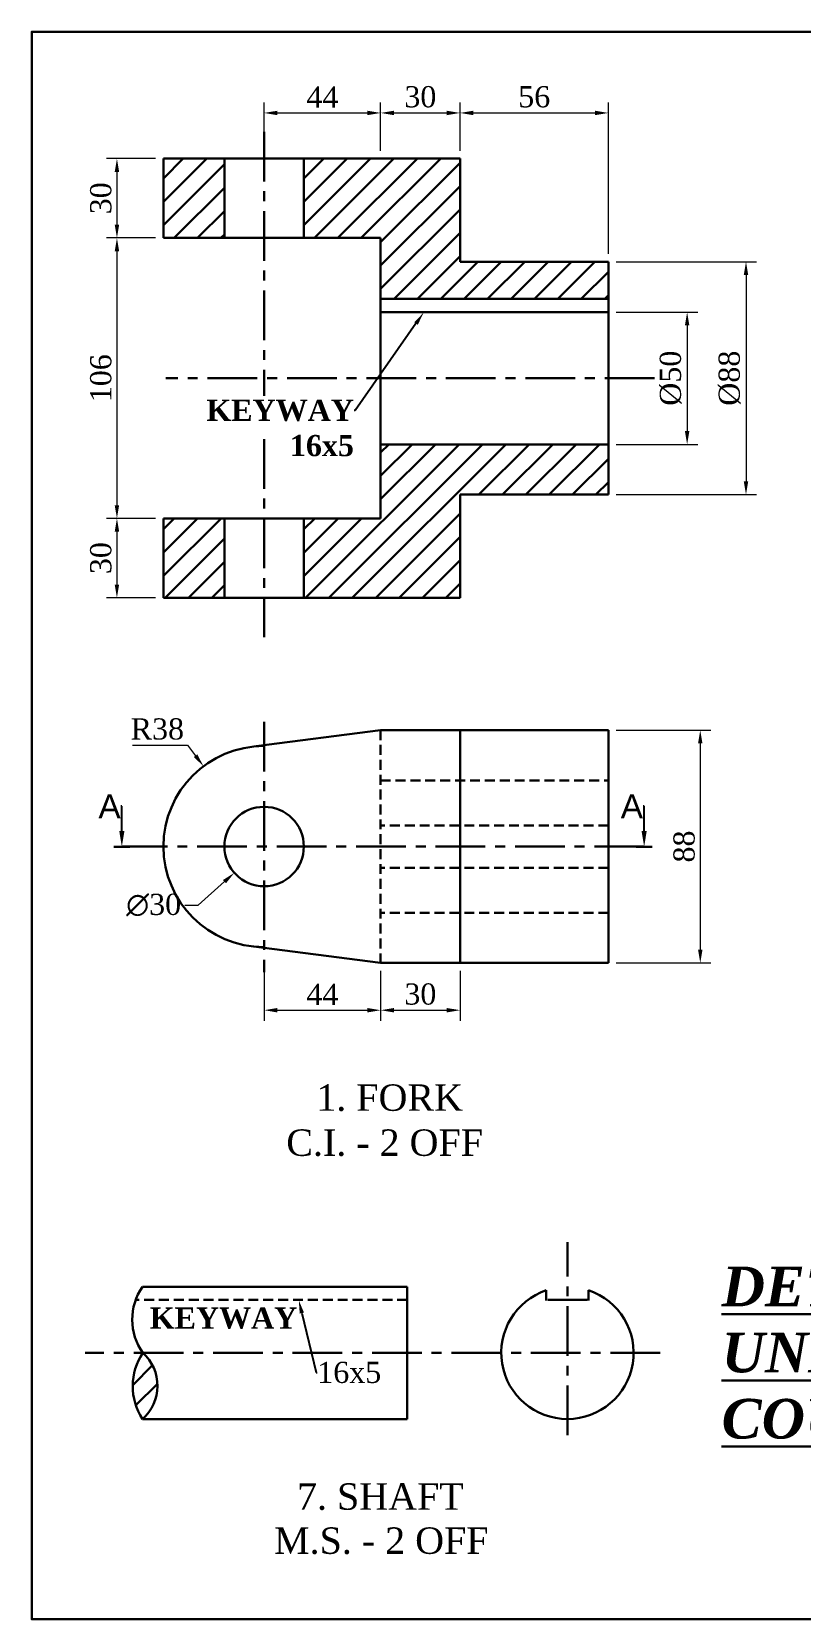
# Model space of a CAD drawing. Header units: inches. Extents: x 76 to 941, y -286 to 314.
# Drawn here: x 76 to 366, y -286 to 314 of the extents above; entities that cross this region are included whole.
import ezdxf
from ezdxf import colors
from ezdxf.entities.mleader import LeaderData, LeaderLine
from ezdxf.math import Vec2, Vec3

# ---------------------------------------------------------------- set-up
doc = ezdxf.new("R2010")
doc.units = ezdxf.units.IN
doc.header["$LTSCALE"] = 15
doc.header["$MEASUREMENT"] = 0
doc.linetypes.add('CENTER', pattern=[2, 1.25, -0.25, 0.25, -0.25])
doc.linetypes.add('HIDDEN', pattern=[0.375, 0.25, -0.125])
doc.layers.add('Layer1', color=7, linetype='HIDDEN')
doc.styles.add('KHAN STYLE', font='times.ttf')
doc.styles.get("Standard").update_dxf_attribs({"font": 'arial.ttf'})
doc.dimstyles.get("Standard").update_dxf_attribs({"dimtxt": 8, "dimasz": 5, "dimexe": 4, "dimexo": 3, "dimgap": 2, "dimtad": 1, "dimtoh": 1, "dimdec": 0, "dimzin": 0, "dimdsep": 46, "dimtxsty": 'KHAN STYLE', "dimcen": 0.1, "dimadec": 0, "dimazin": 0, "dimtfac": 1, "dimtdec": 0, "dimtofl": 0, "dimtmove": 2, "dimatfit": 3, "dimfxl": 1, "dimtfillclr": 1, "dimtolj": 1, "dimtzin": 0, "dimlwd": 15, "dimlwe": 15, "dimarcsym": 1})

# ---------------------------------------------------------------- blocks, each defined once
blk = doc.blocks.new('*D2')
at = {"layer": 'Defpoints', "color": 0, "linetype": 'Continuous', "lineweight": 30, "transparency": 16777216}
for p in [(125.4, 130.37), (107.83, 100.37), (125.4, 100.37)]:
    blk.add_point(p, dxfattribs=at)
at = {"layer": 'Layer1', "color": 0, "linetype": 'Continuous', "lineweight": 15, "transparency": 16777216}
for p, q in [((122.4, 130.37), (103.83, 130.37)), ((107.83, 125.37), (107.83, 105.37)), ((122.4, 100.37), (103.83, 100.37))]:
    blk.add_line(p, q, dxfattribs=at)
at = {"layer": 'Layer1', "color": 0, "linetype": 'Continuous', "lineweight": 30, "transparency": 16777216}
for points in [[(106.99, 125.37), (108.66, 125.37), (107.83, 130.37)], [(106.99, 105.37), (108.66, 105.37), (107.83, 100.37)]]:
    blk.add_solid(points, dxfattribs=at)
at = {"layer": 'Layer1', "color": 0, "linetype": 'Continuous', "lineweight": 30, "transparency": 16777216, "insert": (101.76, 115.37), "char_height": 8, "attachment_point": 5, "rotation": 90, "style": 'KHAN STYLE'}
blk.add_mtext('\\A1;30', dxfattribs=at)
blk = doc.blocks.new('*D3')
at = {"layer": 'Defpoints', "color": 0, "linetype": 'Continuous', "lineweight": 30, "transparency": 16777216}
for p in [(125.4, 236.37), (107.83, 130.37), (125.4, 130.37)]:
    blk.add_point(p, dxfattribs=at)
at = {"layer": 'Layer1', "color": 0, "linetype": 'Continuous', "lineweight": 15, "transparency": 16777216}
for p, q in [((122.4, 236.37), (103.83, 236.37)), ((107.83, 231.37), (107.83, 135.37)), ((122.4, 130.37), (103.83, 130.37))]:
    blk.add_line(p, q, dxfattribs=at)
at = {"layer": 'Layer1', "color": 0, "linetype": 'Continuous', "lineweight": 30, "transparency": 16777216}
for points in [[(106.99, 231.37), (108.66, 231.37), (107.83, 236.37)], [(106.99, 135.37), (108.66, 135.37), (107.83, 130.37)]]:
    blk.add_solid(points, dxfattribs=at)
at = {"layer": 'Layer1', "color": 0, "linetype": 'Continuous', "lineweight": 30, "transparency": 16777216, "insert": (101.76, 183.37), "char_height": 8, "attachment_point": 5, "rotation": 90, "style": 'KHAN STYLE'}
blk.add_mtext('\\A1;106', dxfattribs=at)
blk = doc.blocks.new('*D4')
at = {"layer": 'Defpoints', "color": 0, "linetype": 'Continuous', "lineweight": 30, "transparency": 16777216}
for p in [(125.4, 266.37), (107.83, 236.37), (125.4, 236.37)]:
    blk.add_point(p, dxfattribs=at)
at = {"layer": 'Layer1', "color": 0, "linetype": 'Continuous', "lineweight": 15, "transparency": 16777216}
for p, q in [((122.4, 266.37), (103.83, 266.37)), ((107.83, 261.37), (107.83, 241.37)), ((122.4, 236.37), (103.83, 236.37))]:
    blk.add_line(p, q, dxfattribs=at)
at = {"layer": 'Layer1', "color": 0, "linetype": 'Continuous', "lineweight": 30, "transparency": 16777216}
for points in [[(106.99, 261.37), (108.66, 261.37), (107.83, 266.37)], [(106.99, 241.37), (108.66, 241.37), (107.83, 236.37)]]:
    blk.add_solid(points, dxfattribs=at)
at = {"layer": 'Layer1', "color": 0, "linetype": 'Continuous', "lineweight": 30, "transparency": 16777216, "insert": (101.76, 251.37), "char_height": 8, "attachment_point": 5, "rotation": 90, "style": 'KHAN STYLE'}
blk.add_mtext('\\A1;30', dxfattribs=at)
blk = doc.blocks.new('*D5')
at = {"layer": 'Defpoints', "color": 0, "linetype": 'Continuous', "lineweight": 30, "transparency": 16777216}
for p in [(293.4, 208.37), (293.4, 158.37), (323.14, 158.37)]:
    blk.add_point(p, dxfattribs=at)
at = {"layer": 'Layer1', "color": 0, "linetype": 'Continuous', "lineweight": 15, "transparency": 16777216}
for p, q in [((296.4, 208.37), (327.14, 208.37)), ((323.14, 203.37), (323.14, 163.37)), ((296.4, 158.37), (327.14, 158.37))]:
    blk.add_line(p, q, dxfattribs=at)
at = {"layer": 'Layer1', "color": 0, "linetype": 'Continuous', "lineweight": 30, "transparency": 16777216}
for points in [[(322.31, 203.37), (323.98, 203.37), (323.14, 208.37)], [(322.31, 163.37), (323.98, 163.37), (323.14, 158.37)]]:
    blk.add_solid(points, dxfattribs=at)
at = {"layer": 'Layer1', "color": 0, "linetype": 'Continuous', "lineweight": 30, "transparency": 16777216, "insert": (316.97, 183.37), "char_height": 8, "attachment_point": 5, "rotation": 90, "style": 'KHAN STYLE'}
blk.add_mtext('\\A1;%%C50', dxfattribs=at)
blk = doc.blocks.new('*D6')
at = {"layer": 'Defpoints', "color": 0, "linetype": 'Continuous', "lineweight": 30, "transparency": 16777216}
for p in [(293.4, 227.37), (293.4, 139.37), (345.37, 139.37)]:
    blk.add_point(p, dxfattribs=at)
at = {"layer": 'Layer1', "color": 0, "linetype": 'Continuous', "lineweight": 15, "transparency": 16777216}
for p, q in [((296.4, 227.37), (349.37, 227.37)), ((345.37, 222.37), (345.37, 144.37)), ((296.4, 139.37), (349.37, 139.37))]:
    blk.add_line(p, q, dxfattribs=at)
at = {"layer": 'Layer1', "color": 0, "linetype": 'Continuous', "lineweight": 30, "transparency": 16777216}
for points in [[(344.53, 222.37), (346.2, 222.37), (345.37, 227.37)], [(344.53, 144.37), (346.2, 144.37), (345.37, 139.37)]]:
    blk.add_solid(points, dxfattribs=at)
at = {"layer": 'Layer1', "color": 0, "linetype": 'Continuous', "lineweight": 30, "transparency": 16777216, "insert": (339.19, 183.37), "char_height": 8, "attachment_point": 5, "rotation": 90, "style": 'KHAN STYLE'}
blk.add_mtext('\\A1;%%C88', dxfattribs=at)
blk = doc.blocks.new('*D7')
at = {"layer": 'Defpoints', "color": 0, "linetype": 'Continuous', "lineweight": 30, "transparency": 16777216}
for p in [(140.52, 36.71), (163.4, 6.37)]:
    blk.add_point(p, dxfattribs=at)
at = {"layer": 'Layer1', "color": 0, "linetype": 'Continuous', "lineweight": 15, "transparency": 16777216}
for p, q in [((113.69, 44.69), (134.5, 44.69)), ((134.5, 44.69), (137.51, 40.7)), ((163.3, 6.37), (163.5, 6.37)), ((163.4, 6.27), (163.4, 6.47))]:
    blk.add_line(p, q, dxfattribs=at)
at = {"layer": 'Layer1', "color": 0, "linetype": 'Continuous', "lineweight": 30, "transparency": 16777216}
blk.add_solid([(138.17, 41.2), (136.84, 40.2), (140.52, 36.71)], dxfattribs=at)
at = {"layer": 'Layer1', "color": 0, "linetype": 'Continuous', "lineweight": 30, "transparency": 16777216, "insert": (123.09, 50.76), "char_height": 8, "attachment_point": 5, "style": 'KHAN STYLE'}
blk.add_mtext('\\A1;R38', dxfattribs=at)
blk = doc.blocks.new('*D8')
at = {"layer": 'Defpoints', "color": 0, "linetype": 'Continuous', "lineweight": 30, "transparency": 16777216}
for p in [(174.62, 16.32), (152.17, -3.58)]:
    blk.add_point(p, dxfattribs=at)
at = {"layer": 'Layer1', "color": 0, "linetype": 'Continuous', "lineweight": 15, "transparency": 16777216}
for p, q in [((163.3, 6.37), (163.5, 6.37)), ((163.4, 6.27), (163.4, 6.47)), ((138.45, -15.75), (148.43, -6.9)), ((133.45, -15.75), (138.45, -15.75))]:
    blk.add_line(p, q, dxfattribs=at)
at = {"layer": 'Layer1', "color": 0, "linetype": 'Continuous', "lineweight": 30, "transparency": 16777216}
blk.add_solid([(147.88, -6.28), (148.99, -7.52), (152.17, -3.58)], dxfattribs=at)
at = {"layer": 'Layer1', "color": 0, "linetype": 'Continuous', "lineweight": 30, "transparency": 16777216, "insert": (121.7, -15.75), "char_height": 8, "attachment_point": 5, "style": 'KHAN STYLE'}
blk.add_mtext('\\A1;∅30', dxfattribs=at)
blk = doc.blocks.new('*D9')
at = {"layer": 'Defpoints', "color": 0, "linetype": 'Continuous', "lineweight": 30, "transparency": 16777216}
for p in [(163.4, -37.63), (207.4, -37.63), (207.4, -55.49)]:
    blk.add_point(p, dxfattribs=at)
at = {"layer": 'Layer1', "color": 0, "linetype": 'Continuous', "lineweight": 15, "transparency": 16777216}
for p, q in [((163.4, -40.63), (163.4, -59.49)), ((207.4, -40.63), (207.4, -59.49)), ((168.4, -55.49), (202.4, -55.49))]:
    blk.add_line(p, q, dxfattribs=at)
at = {"layer": 'Layer1', "color": 0, "linetype": 'Continuous', "lineweight": 30, "transparency": 16777216}
for points in [[(168.4, -54.66), (168.4, -56.33), (163.4, -55.49)], [(202.4, -54.66), (202.4, -56.33), (207.4, -55.49)]]:
    blk.add_solid(points, dxfattribs=at)
at = {"layer": 'Layer1', "color": 0, "linetype": 'Continuous', "lineweight": 30, "transparency": 16777216, "insert": (185.4, -49.49), "char_height": 8, "attachment_point": 5, "style": 'KHAN STYLE'}
blk.add_mtext('\\A1;44', dxfattribs=at)
blk = doc.blocks.new('*D10')
at = {"layer": 'Defpoints', "color": 0, "linetype": 'Continuous', "lineweight": 30, "transparency": 16777216}
for p in [(207.4, -37.63), (237.4, -37.63), (237.4, -55.49)]:
    blk.add_point(p, dxfattribs=at)
at = {"layer": 'Layer1', "color": 0, "linetype": 'Continuous', "lineweight": 15, "transparency": 16777216}
for p, q in [((207.4, -40.63), (207.4, -59.49)), ((237.4, -40.63), (237.4, -59.49)), ((212.4, -55.49), (232.4, -55.49))]:
    blk.add_line(p, q, dxfattribs=at)
at = {"layer": 'Layer1', "color": 0, "linetype": 'Continuous', "lineweight": 30, "transparency": 16777216}
for points in [[(212.4, -54.66), (212.4, -56.33), (207.4, -55.49)], [(232.4, -54.66), (232.4, -56.33), (237.4, -55.49)]]:
    blk.add_solid(points, dxfattribs=at)
at = {"layer": 'Layer1', "color": 0, "linetype": 'Continuous', "lineweight": 30, "transparency": 16777216, "insert": (222.4, -49.43), "char_height": 8, "attachment_point": 5, "style": 'KHAN STYLE'}
blk.add_mtext('\\A1;30', dxfattribs=at)
blk = doc.blocks.new('*D16')
at = {"layer": 'Defpoints', "color": 0, "linetype": 'Continuous', "lineweight": 30, "transparency": 16777216}
for p in [(293.4, 50.37), (293.4, -37.63), (328.1, -37.63)]:
    blk.add_point(p, dxfattribs=at)
at = {"layer": 'Layer1', "color": 0, "linetype": 'Continuous', "lineweight": 15, "transparency": 16777216}
for p, q in [((296.4, 50.37), (332.1, 50.37)), ((328.1, 45.37), (328.1, -32.63)), ((296.4, -37.63), (332.1, -37.63))]:
    blk.add_line(p, q, dxfattribs=at)
at = {"layer": 'Layer1', "color": 0, "linetype": 'Continuous', "lineweight": 30, "transparency": 16777216}
for points in [[(327.26, 45.37), (328.93, 45.37), (328.1, 50.37)], [(327.26, -32.63), (328.93, -32.63), (328.1, -37.63)]]:
    blk.add_solid(points, dxfattribs=at)
at = {"layer": 'Layer1', "color": 0, "linetype": 'Continuous', "lineweight": 30, "transparency": 16777216, "insert": (322.03, 6.37), "char_height": 8, "attachment_point": 5, "rotation": 90, "style": 'KHAN STYLE'}
blk.add_mtext('\\A1;88', dxfattribs=at)
blk = doc.blocks.new('*D29')
at = {"layer": 'Defpoints', "color": 0, "linetype": 'Continuous', "lineweight": 30, "transparency": 16777216}
for p in [(207.4, 283.63), (163.4, 266.37), (207.4, 266.37)]:
    blk.add_point(p, dxfattribs=at)
at = {"layer": 'Layer1', "color": 0, "linetype": 'Continuous', "lineweight": 15, "transparency": 16777216}
for p, q in [((163.4, 269.37), (163.4, 287.63)), ((168.4, 283.63), (202.4, 283.63)), ((207.4, 269.37), (207.4, 287.63))]:
    blk.add_line(p, q, dxfattribs=at)
at = {"layer": 'Layer1', "color": 0, "linetype": 'Continuous', "lineweight": 30, "transparency": 16777216}
for points in [[(168.4, 284.46), (168.4, 282.79), (163.4, 283.63)], [(202.4, 284.46), (202.4, 282.79), (207.4, 283.63)]]:
    blk.add_solid(points, dxfattribs=at)
at = {"layer": 'Layer1', "color": 0, "linetype": 'Continuous', "lineweight": 30, "transparency": 16777216, "insert": (185.4, 289.63), "char_height": 8, "attachment_point": 5, "style": 'KHAN STYLE'}
blk.add_mtext('\\A1;44', dxfattribs=at)
blk = doc.blocks.new('*D30')
at = {"layer": 'Defpoints', "color": 0, "linetype": 'Continuous', "lineweight": 30, "transparency": 16777216}
for p in [(237.4, 283.63), (207.4, 266.37), (237.4, 266.37)]:
    blk.add_point(p, dxfattribs=at)
at = {"layer": 'Layer1', "color": 0, "linetype": 'Continuous', "lineweight": 15, "transparency": 16777216}
for p, q in [((207.4, 269.37), (207.4, 287.63)), ((212.4, 283.63), (232.4, 283.63)), ((237.4, 269.37), (237.4, 287.63))]:
    blk.add_line(p, q, dxfattribs=at)
at = {"layer": 'Layer1', "color": 0, "linetype": 'Continuous', "lineweight": 30, "transparency": 16777216}
for points in [[(212.4, 284.46), (212.4, 282.79), (207.4, 283.63)], [(232.4, 284.46), (232.4, 282.79), (237.4, 283.63)]]:
    blk.add_solid(points, dxfattribs=at)
at = {"layer": 'Layer1', "color": 0, "linetype": 'Continuous', "lineweight": 30, "transparency": 16777216, "insert": (222.4, 289.7), "char_height": 8, "attachment_point": 5, "style": 'KHAN STYLE'}
blk.add_mtext('\\A1;30', dxfattribs=at)
blk = doc.blocks.new('*D31')
at = {"layer": 'Defpoints', "color": 0, "linetype": 'Continuous', "lineweight": 30, "transparency": 16777216}
for p in [(293.4, 283.63), (237.4, 266.37), (293.4, 227.37)]:
    blk.add_point(p, dxfattribs=at)
at = {"layer": 'Layer1', "color": 0, "linetype": 'Continuous', "lineweight": 15, "transparency": 16777216}
for p, q in [((237.4, 269.37), (237.4, 287.63)), ((242.4, 283.63), (288.4, 283.63)), ((293.4, 230.37), (293.4, 287.63))]:
    blk.add_line(p, q, dxfattribs=at)
at = {"layer": 'Layer1', "color": 0, "linetype": 'Continuous', "lineweight": 30, "transparency": 16777216}
for points in [[(242.4, 284.46), (242.4, 282.79), (237.4, 283.63)], [(288.4, 284.46), (288.4, 282.79), (293.4, 283.63)]]:
    blk.add_solid(points, dxfattribs=at)
at = {"layer": 'Layer1', "color": 0, "linetype": 'Continuous', "lineweight": 30, "transparency": 16777216, "insert": (265.4, 289.7), "char_height": 8, "attachment_point": 5, "style": 'KHAN STYLE'}
blk.add_mtext('\\A1;56', dxfattribs=at)

msp = doc.modelspace()

# ---------------------------------------------------------------- hatches: boundary and pattern name
at = {"layer": 'Layer1', "linetype": 'Continuous', "lineweight": 30}
h = msp.add_hatch(dxfattribs=at)
h.set_pattern_fill('ANSI31', color=256, scale=50)
h.set_pattern_definition([(45, (0.1705, 18.7564), (-4.41942, 4.41942), [])])
h.paths.add_polyline_path([(237.4, 139.37), (293.4, 139.37), (293.4, 158.37), (207.4, 158.37), (207.4, 130.37), (178.4, 130.37), (178.4, 100.37), (237.4, 100.37)])
h.paths.add_polyline_path([(125.4, 100.37), (148.4, 100.37), (148.4, 130.37), (125.4, 130.37)])
h.paths.add_polyline_path([(293.4, 213.37), (293.4, 227.37), (237.4, 227.37), (237.4, 266.37), (178.4, 266.37), (178.4, 236.37), (207.4, 236.37), (207.4, 213.37)])
h.paths.add_polyline_path([(148.4, 266.37), (125.4, 266.37), (125.4, 236.37), (148.4, 236.37)])
at = {"layer": 'Layer1', "linetype": 'HIDDEN', "lineweight": 30}
h = msp.add_hatch(dxfattribs=at)
h.set_pattern_fill('ANSI31', color=256, scale=50)
h.set_pattern_definition([(45, (-420.981, 28.226), (-4.41942, 4.41942), [])])
h.paths.add_polyline_path([(117.45, -210, 0.448433), (117.62, -185, 0.300565)])

# ---------------------------------------------------------------- linework, layer by layer
at = {"lineweight": 30}
for p, q in [((125.4, 266.37), (237.4, 266.37)), ((125.4, 236.37), (125.4, 266.37)), ((148.4, 266.37), (148.4, 236.37)), ((178.4, 266.37), (178.4, 236.37)), ((237.4, 266.37), (237.4, 227.37)), ((125.4, 236.37), (207.4, 236.37)), ((207.4, 236.37), (207.4, 130.37)), ((293.4, 227.37), (293.4, 139.37)), ((293.4, 213.37), (207.4, 213.37)), ((293.4, 208.37), (207.4, 208.37)), ((293.4, 158.37), (207.4, 158.37)), ((237.4, 139.37), (237.4, 100.37)), ((125.4, 100.37), (125.4, 130.37)), ((207.4, 130.37), (125.4, 130.37)), ((148.4, 130.37), (148.4, 100.37)), ((178.4, 130.37), (178.4, 100.37)), ((237.4, 100.37), (125.4, 100.37)), ((160.46, 44.3), (207.4, 50.37)), ((293.4, 50.37), (207.4, 50.37)), ((237.4, 50.37), (237.4, -37.63)), ((293.4, 50.37), (293.4, -37.63)), ((106.68, 6.3), (112.68, 6.3)), ((303.91, 6.3), (309.91, 6.3)), ((158.53, -31.32), (207.4, -37.63)), ((293.4, -37.63), (207.4, -37.63)), ((117.45, -160), (217.45, -160)), ((217.45, -160), (217.45, -210)), ((269.95, -161.32), (269.95, -165.22)), ((285.95, -161.32), (285.95, -165.22)), ((270.52, -165), (285.38, -165)), ((217.45, -210), (117.45, -210))]:
    msp.add_line(p, q, dxfattribs=at)
at = {"linetype": 'HIDDEN', "lineweight": 30}
msp.add_line((207.4, 50.37), (207.4, -37.63), dxfattribs=at)
at = {"lineweight": 30}
msp.add_lwpolyline([(936.67, -105.68), (936.67, -285.68), (936.67, 314.32), (75.67, 314.32), (75.67, -285.68), (936.67, -285.68), (486.67, -285.68), (486.67, -105.68), (936.67, -105.68), (786.67, -105.68)], dxfattribs=at)
msp.add_circle((163.4, 6.37), 15, dxfattribs=at)
for centre, radius, start, end in [((163.4, 6.37), 38, 90, 270), ((135.48, -172.38), 21.87, 145.52615, 215.25653), ((277.95, -185), 25, 108.66292, 71.33708), ((136.45, -197.63), 22.67, 146.15079, 213.06653), ((106.4, -197.43), 16.74, 311.3026, 47.91472)]:
    msp.add_arc(centre, radius, start, end, dxfattribs=at)
at = {"layer": 'Layer1', "linetype": 'CENTER', "lineweight": 30}
for p, q in [((163.4, 276.53), (163.4, 176.65)), ((310.81, 183.37), (126.26, 183.37)), ((163.4, 160.36), (163.4, 85.55)), ((163.4, 53.53), (163.4, -41.14)), ((306.91, 6.37), (109.68, 6.37)), ((277.95, -216.11), (277.95, -143.13)), ((312.91, -185), (95.77, -185))]:
    msp.add_line(p, q, dxfattribs=at)
at = {"layer": 'Layer1', "linetype": 'Continuous', "lineweight": 30}
for p, q in [((293.4, 227.37), (237.4, 227.37)), ((293.4, 139.37), (237.4, 139.37))]:
    msp.add_line(p, q, dxfattribs=at)
at = {"layer": 'Layer1', "linetype": 'HIDDEN', "lineweight": 30}
for p, q in [((207.4, 31.37), (293.4, 31.37)), ((293.4, 14.37), (207.4, 14.37)), ((293.4, -1.63), (207.4, -1.63)), ((293.4, -18.63), (207.4, -18.63)), ((217.45, -165), (114.9, -165))]:
    msp.add_line(p, q, dxfattribs=at)

# ---------------------------------------------------------------- texts
at = {"lineweight": 30, "style": 'KHAN STYLE'}
for s, p in [('   1. FORK', (171.78, -93.52)), ('C.I. - 2 OFF', (171.78, -110.54)), ('7. SHAFT', (175.83, -244.29)), ('M.S. - 2 OFF', (167.15, -260.96))]:
    msp.add_text(s, height=10, dxfattribs=at).set_placement(p)
at = {"layer": 'Layer1', "linetype": 'Continuous', "lineweight": 30, "attachment_point": 1, "style": 'KHAN STYLE'}
for s, width, gutter_width, heights, insert, char_height in [('{\\fTimes New Roman|b1|i1|c0|p18;\\LDETAILS OF\\PUNIVERSAL\\PCOUPLING}', 137.2002, 75, [110.46], (336.16, -152.38), 15), ('{\\fTimes New Roman TUR|b1|i0|c162|p18;KEYWAY}', 48.5607, 50, [0], (120.21, -167.85), 8)]:
    msp.add_mtext_dynamic_manual_height_columns(s, width=width, gutter_width=gutter_width, heights=heights, dxfattribs=dict(at, insert=insert, char_height=char_height))

# ---------------------------------------------------------------- dimensions: what is measured, and where the dimension line sits
at = {"layer": 'Layer1', "linetype": 'Continuous', "lineweight": 30}
for base, p1, p2, picture, middle in [((207.4, 283.63), (163.4, 266.37), (207.4, 266.37), '*D29', (185.4, 289.63)), ((237.4, 283.63), (207.4, 266.37), (237.4, 266.37), '*D30', (222.4, 289.7)), ((293.4, 283.63), (237.4, 266.37), (293.4, 227.37), '*D31', (265.4, 289.7)), ((207.4, -55.49), (163.4, -37.63), (207.4, -37.63), '*D9', (185.4, -49.49)), ((237.4, -55.49), (207.4, -37.63), (237.4, -37.63), '*D10', (222.4, -49.43))]:
    dim = msp.add_linear_dim(base=base, p1=p1, p2=p2, dimstyle='Standard', dxfattribs=at)
    dim.commit()
    dim.dimension.update_dxf_attribs({"geometry": picture, "text_midpoint": middle})
for base, p1, p2, picture, middle in [((107.83, 236.37), (125.4, 266.37), (125.4, 236.37), '*D4', (101.76, 251.37)), ((107.83, 130.37), (125.4, 236.37), (125.4, 130.37), '*D3', (101.76, 183.37)), ((107.83, 100.37), (125.4, 130.37), (125.4, 100.37), '*D2', (101.76, 115.37)), ((328.1, -37.63), (293.4, 50.37), (293.4, -37.63), '*D16', (322.03, 6.37))]:
    dim = msp.add_linear_dim(base=base, p1=p1, p2=p2, angle=90, dimstyle='Standard', dxfattribs=at)
    dim.commit()
    dim.dimension.update_dxf_attribs({"geometry": picture, "text_midpoint": middle})
for base, p1, p2, picture, middle in [((345.37, 139.37), (293.4, 227.37), (293.4, 139.37), '*D6', (339.19, 183.37)), ((323.14, 158.37), (293.4, 208.37), (293.4, 158.37), '*D5', (316.97, 183.37))]:
    dim = msp.add_linear_dim(base=base, p1=p1, p2=p2, angle=90, text='%%C<>', dimstyle='Standard', dxfattribs=at)
    dim.commit()
    dim.dimension.update_dxf_attribs({"geometry": picture, "text_midpoint": middle})
dim = msp.add_radius_dim(center=(163.4, 6.37), mpoint=(140.52, 36.71), dimstyle='Standard', override={"dimtih": 1}, dxfattribs=at)
dim.commit()
dim.dimension.update_dxf_attribs({"geometry": '*D7', "text_midpoint": (123.09, 50.76)})
dim = msp.add_diameter_dim_2p(p1=(174.62, 16.32), p2=(152.17, -3.58), dimstyle='Standard', override={"dimtih": 1}, dxfattribs=at)
dim.commit()
dim.dimension.update_dxf_attribs({"geometry": '*D8', "text_midpoint": (121.7, -15.75)})

# ---------------------------------------------------------------- leaders
at = {"lineweight": 30}
ml = msp.add_multileader_mtext('Standard', dxfattribs=at)
ml.set_content('A', color=256)
ml.set_leader_properties()
ml.build(insert=Vec2(0, 0))
ml.multileader.update_dxf_attribs({"dogleg_length": 0.36, "arrow_head_size": 6})
ctx = ml.context
ctx.base_point, ctx.char_height, ctx.arrow_head_size, ctx.landing_gap_size, ctx.plane_origin = Vec3(100.74, 21.57), 9, 6, 0.09, Vec3(109.68, 6.3)
ctx.text_align_type = 2
notes = []
notes.append((ctx, [(0, (1, 1, 0), (109.68, 21.57), (-1, 0), 0.36, [(0, [(109.68, 6.3)], 0, [])])]))
ctx.mtext.insert, ctx.mtext.alignment, ctx.mtext.flow_direction = Vec3(109.23, 26.07), 3, 5
ml = msp.add_multileader_mtext('Standard', dxfattribs=at)
ml.set_content('A', color=256)
ml.set_leader_properties()
ml.build(insert=Vec2(0, 0))
ml.multileader.update_dxf_attribs({"dogleg_length": 0.36, "arrow_head_size": 6})
ctx = ml.context
ctx.base_point, ctx.char_height, ctx.arrow_head_size, ctx.landing_gap_size, ctx.plane_origin = Vec3(297.96, 21.57), 9, 6, 0.09, Vec3(306.91, 6.3)
ctx.text_align_type = 2
notes.append((ctx, [(0, (1, 1, 0), (306.91, 21.57), (-1, 0), 0.36, [(0, [(306.91, 6.3)], 0, [])])]))
ctx.mtext.insert, ctx.mtext.alignment, ctx.mtext.flow_direction = Vec3(306.46, 26.07), 3, 5
at = {"layer": 'Layer1', "linetype": 'Continuous', "lineweight": 30}
ml = msp.add_multileader_mtext('Standard', dxfattribs=at)
ml.set_content('{\\fTimes New Roman TUR|b1|i0|c162|p18;KEYWAY\\P16x5}', color=256, style='KHAN STYLE')
ml.set_leader_properties()
ml.build(insert=Vec2(0, 0))
ml.multileader.update_dxf_attribs({"dogleg_length": 0.36, "arrow_head_size": 5})
ctx = ml.context
ctx.base_point, ctx.char_height, ctx.arrow_head_size, ctx.landing_gap_size, ctx.plane_origin = Vec3(143.03, 171.17), 8, 5, 0.09, Vec3(223.62, 208.14)
ctx.text_align_type = 2
notes.append((ctx, [(0, (1, 1, 0), (197.76, 171.17), (-1, 0), 0.36, [(0, [(223.62, 208.14)], 0, [])])]))
ctx.mtext.insert, ctx.mtext.alignment, ctx.mtext.flow_direction = Vec3(197.31, 175.25), 3, 5
ml = msp.add_multileader_mtext('Standard', dxfattribs=at)
ml.set_content('16x5', color=256, style='KHAN STYLE')
ml.set_leader_properties()
ml.build(insert=Vec2(0, 0))
ml.multileader.update_dxf_attribs({"dogleg_length": 0.36, "arrow_head_size": 5})
ctx = ml.context
ctx.base_point, ctx.char_height, ctx.arrow_head_size, ctx.landing_gap_size, ctx.plane_origin = Vec3(183.38, -192.45), 8, 5, 0.09, Vec3(176.49, -165.1)
notes.append((ctx, [(0, (1, 1, 0), (183.02, -192.45), (1, 0), 0.36, [(0, [(176.49, -165.1)], 0, [])])]))
ctx.mtext.insert, ctx.mtext.flow_direction = Vec3(183.47, -188.37), 5
for ctx, leaders in notes:
    for number, flags, end, landing, length, lines in leaders:
        leader = LeaderData()
        leader.index, (leader.has_last_leader_line, leader.has_dogleg_vector, leader.attachment_direction) = number, flags
        leader.last_leader_point, leader.dogleg_vector, leader.dogleg_length = Vec3(end), Vec3(landing), length
        for number, points, colour, breaks in lines:
            line = LeaderLine()
            line.index, line.vertices, line.color, line.breaks = number, Vec3.list(points), colors.encode_raw_color(colour), breaks
            leader.lines.append(line)
        ctx.leaders.append(leader)

doc.saveas('drawing.dxf')
